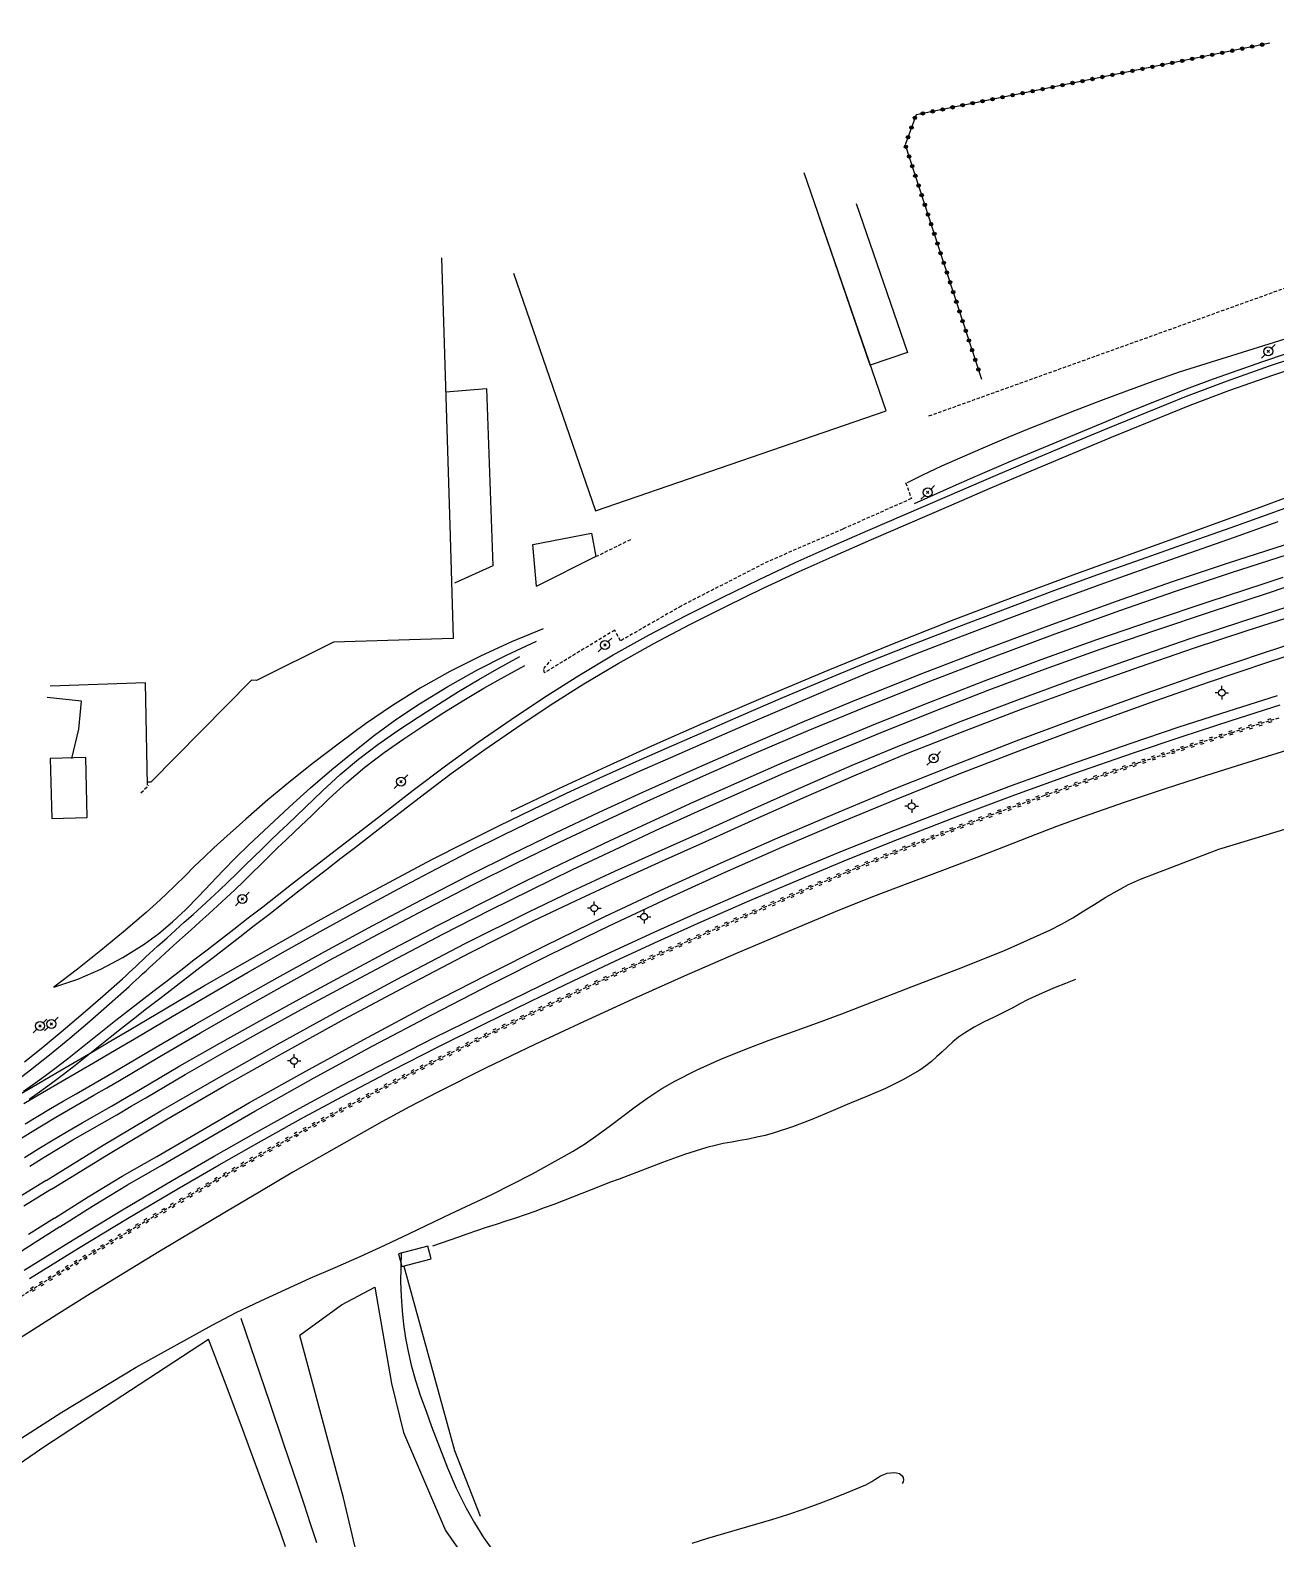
# Model space of a CAD drawing. Header units: millimetres. Extents: x 168000 to 169000, y 125998 to 127000.
# Drawn here: x 168222 to 168405.4, y 126346.2 to 126568.3 of the extents above; entities that cross this region are included whole.
import ezdxf

# ---------------------------------------------------------------- set-up
doc = ezdxf.new("R2010")
doc.units = ezdxf.units.MM
doc.linetypes.add('DASHED', pattern=[0.75, 0.5, -0.25])
doc.layers.get('0').update_dxf_attribs({"linetype": 'CONTINUOUS'})
for name, color, linetype in [('W0017', 7, 'CONTINUOUS'), ('W0071', 7, 'CONTINUOUS'), ('W0101', 7, 'CONTINUOUS'), ('W0104', 1, 'CONTINUOUS'), ('W0112', 1, 'DASHED'), ('W0211', 2, 'CONTINUOUS'), ('W0214', 2, 'CONTINUOUS'), ('W0220', 5, 'DASHED'), ('W0323', 7, 'CONTINUOUS'), ('W0330', 7, 'CONTINUOUS'), ('W0473', 7, 'CONTINUOUS'), ('W0610', 7, 'CONTINUOUS'), ('W0700', 7, 'CONTINUOUS')]:
    doc.layers.add(name, color=color, linetype=linetype)

# ---------------------------------------------------------------- blocks, each defined once
blk = doc.blocks.new('T610')
for p, q in [((-0.500001, 0), (-1.000002, 0)), ((0, 0.500001), (0, 1.000002)), ((0.500001, 0), (1.000002, 0)), ((0, -0.500001), (0, -1.000002))]:
    blk.add_line(p, q)
blk.add_ellipse((0, 0), major_axis=(-0.353554, 0.353554), ratio=1, start_param=3.926990817, end_param=10.2101761242)
blk = doc.blocks.new('T473')
for p, q in [((-0.166667, 0.166667), (0.166667, -0.166667)), ((-0.166667, -0.166667), (0.166667, 0.166667)), ((0.500001, 0.500001), (1.000002, 1.000002)), ((-1.000002, -1.000002), (-0.500001, -0.500001))]:
    blk.add_line(p, q)
blk.add_ellipse((0, 0), major_axis=(0.471405, 0.471405), ratio=1, start_param=5.4977871438, end_param=11.780972451)
blk = doc.blocks.new('t220o')
at = {"color": 0, "linetype": 'Continuous'}
for p, q in [((-0.25, 0.25), (0.25, 0.25)), ((-0.25, -0.25), (0.25, -0.25))]:
    blk.add_line(p, q, dxfattribs=at)
blk = doc.blocks.new('t323o')
at = {"color": 0, "linetype": 'Continuous'}
for radius in [0.25, 0.15]:
    blk.add_circle((0, 0), radius, dxfattribs=at)

msp = doc.modelspace()

# ---------------------------------------------------------------- linework, layer by layer
at = {"layer": 'W0017'}
for points in [[(168375.92, 126428.53), (168374.43, 126427.96), (168372.94, 126427.37), (168371.47, 126426.74), (168370.02, 126426.08), (168368.86, 126425.52), (168367.71, 126424.94), (168366.58, 126424.33), (168365.44, 126423.74), (168363.96, 126423), (168362.46, 126422.28), (168360.98, 126421.52), (168359.56, 126420.65), (168358.69, 126420.03), (168357.87, 126419.35), (168357.07, 126418.63), (168356.3, 126417.9), (168355.52, 126417.18), (168354.71, 126416.47), (168353.88, 126415.8), (168353, 126415.18), (168350.51, 126413.75), (168347.92, 126412.5), (168345.29, 126411.37), (168342.66, 126410.25), (168339.88, 126409.07), (168337.1, 126407.92), (168334.27, 126406.84), (168331.41, 126405.9), (168330.2, 126405.57), (168328.98, 126405.29), (168327.75, 126405.04), (168326.52, 126404.82), (168325.29, 126404.6), (168324.06, 126404.36), (168322.84, 126404.09), (168321.62, 126403.77), (168318.35, 126402.74), (168315.12, 126401.58), (168311.91, 126400.36), (168308.7, 126399.14), (168307.32, 126398.62), (168305.95, 126398.09), (168304.58, 126397.55), (168303.21, 126397), (168301.84, 126396.46), (168300.46, 126395.93), (168299.09, 126395.4), (168297.7, 126394.89), (168296.29, 126394.39), (168294.87, 126393.89), (168293.44, 126393.41), (168292.01, 126392.94), (168290.59, 126392.47), (168289.16, 126391.99), (168287.73, 126391.52), (168286.31, 126391.03), (168285.04, 126390.59), (168283.77, 126390.15), (168282.5, 126389.7), (168281.23, 126389.25)], [(168277.03, 126386.32), (168284.45, 126359.18), (168288.27, 126349.49)]]:
    msp.add_lwpolyline(points, dxfattribs=at)
at = {"layer": 'W0071'}
msp.add_lwpolyline([(168292.81, 126453.31), (168299.83, 126456.65), (168306.88, 126459.92), (168313.97, 126463.13), (168321.08, 126466.27), (168330.27, 126470.22), (168339.5, 126474.08), (168348.76, 126477.85), (168358.06, 126481.54), (168366.99, 126484.95), (168375.96, 126488.26), (168384.95, 126491.51), (168393.94, 126494.75), (168403.26, 126498.16), (168412.58, 126501.6), (168421.94, 126504.92), (168431.39, 126507.98), (168449.05, 126512.53)], dxfattribs=at)
at = {"layer": 'W0101'}
for points in [[(168282.55, 126534.8), (168283.82, 126493.81)], [(168283.82, 126493.81), (168284.28, 126478.74)], [(168284.28, 126478.74), (168266.67, 126478.23), (168255.33, 126472.57), (168254.56, 126472.6), (168239.77, 126457.61), (168239.23, 126457.59)], [(168239.28, 126457.15), (168238.98, 126472.21), (168224.95, 126471.73)]]:
    msp.add_lwpolyline(points, dxfattribs=at)
at = {"layer": 'W0104'}
for points in [[(168348.02, 126512.27), (168335.95, 126547.3)], [(168343.61, 126542.79), (168351.16, 126520.88)], [(168345.7, 126519), (168338.16, 126540.91)], [(168293.17, 126532.57), (168305.23, 126497.54)], [(168351.16, 126520.88), (168345.7, 126519)], [(168283.21, 126515.05), (168289.19, 126515.58), (168290.1, 126489.47), (168284.46, 126486.9)], [(168305.23, 126497.54), (168348.02, 126512.27)], [(168296.02, 126492.57), (168304.67, 126494.27)], [(168304.67, 126494.27), (168305.28, 126490.8), (168296.48, 126486.43)], [(168296.56, 126486.45), (168296.02, 126492.57)], [(168228.11, 126461.07), (168229.17, 126465.42), (168229.53, 126469.52), (168224.47, 126470.07)], [(168230.16, 126461.21), (168224.92, 126461.07)], [(168224.92, 126461.07), (168225.16, 126452.23)], [(168230.39, 126452.37), (168230.16, 126461.21)], [(168225.16, 126452.23), (168230.39, 126452.37)], [(168280.55, 126389.27), (168276.23, 126388.13)], [(168281.05, 126387.41), (168280.55, 126389.27)], [(168276.23, 126388.13), (168276.72, 126386.27), (168281.05, 126387.41)]]:
    msp.add_lwpolyline(points, dxfattribs=at)
at = {"layer": 'W0112'}
for points in [[(168354.33, 126511.52), (168417.69, 126534.28), (168413.05, 126568.33)], [(168350.91, 126501.7), (168351.75, 126499.35), (168341.67, 126494.87), (168330.66, 126490.1), (168317.86, 126483.53), (168308.94, 126478.41), (168308.06, 126479.98), (168297.75, 126473.71), (168297.62, 126474.31), (168298.7, 126475.59)], [(168305.28, 126490.8), (168310.55, 126493.41), (168310.53, 126493.43)], [(168305.27, 126490.83), (168305.28, 126490.8)], [(168238.3, 126456.04), (168239.41, 126457.1)]]:
    msp.add_lwpolyline(points, dxfattribs=at)
at = {"layer": 'W0211'}
for points in [[(168428.83, 126531.61), (168419.72, 126527.14), (168417.34, 126526.24), (168405.95, 126522.56), (168391.19, 126517.98)], [(168391.19, 126517.98), (168387.31, 126516.6), (168383.45, 126515.19), (168379.59, 126513.74), (168375.75, 126512.27), (168372.28, 126510.91), (168368.81, 126509.52), (168365.36, 126508.1), (168361.92, 126506.65), (168360, 126505.82), (168358.09, 126504.98), (168356.19, 126504.13), (168354.3, 126503.25), (168353.49, 126502.87), (168352.69, 126502.48), (168351.9, 126502.08), (168351.11, 126501.67)], [(168297.52, 126480.15), (168292.86, 126478.24), (168288.29, 126476.15), (168283.8, 126473.87), (168279.41, 126471.41), (168275.34, 126468.89), (168271.39, 126466.18), (168267.54, 126463.35), (168263.73, 126460.46), (168260.34, 126457.76), (168257.01, 126454.98), (168253.74, 126452.13), (168250.5, 126449.25), (168249.05, 126447.92), (168247.62, 126446.57), (168246.2, 126445.2), (168244.8, 126443.82), (168243.39, 126442.44), (168241.97, 126441.07), (168240.53, 126439.73), (168239.06, 126438.41), (168235.75, 126435.56), (168232.38, 126432.78), (168228.96, 126430.06), (168225.48, 126427.41)], [(168215.91, 126357.93), (168226.66, 126364.83), (168237.62, 126371.42), (168248.78, 126377.65), (168252.34, 126379.49), (168255.94, 126381.23), (168259.58, 126382.9), (168263.24, 126384.53), (168266.9, 126386.14), (168270.56, 126387.75), (168274.21, 126389.4), (168277.83, 126391.11), (168283.89, 126394), (168289.96, 126396.89), (168295.97, 126399.91), (168301.84, 126403.19), (168303.77, 126404.4), (168305.64, 126405.7), (168307.46, 126407.05), (168309.27, 126408.42), (168311.08, 126409.79), (168312.93, 126411.12), (168314.84, 126412.37), (168316.81, 126413.51), (168320.22, 126415.23), (168323.7, 126416.8), (168327.23, 126418.24), (168330.8, 126419.58), (168334.38, 126420.88), (168337.95, 126422.16), (168341.52, 126423.48), (168345.06, 126424.86), (168351.86, 126427.52), (168358.68, 126430.11), (168365.47, 126432.81), (168372.14, 126435.8), (168373.85, 126436.68), (168375.51, 126437.62), (168377.15, 126438.62), (168378.77, 126439.63), (168380.4, 126440.64), (168382.05, 126441.61), (168383.74, 126442.51), (168385.48, 126443.32), (168397.04, 126447.73), (168408.87, 126451.32)], [(168261.69, 126376.17), (168267.83, 126380.6), (168272.72, 126383.22)], [(168272.72, 126383.22), (168275.22, 126369.05), (168276.97, 126361.8), (168283.17, 126347.37), (168288.97, 126338.99), (168294.45, 126334.54), (168298.73, 126333.23)], [(168271.32, 126338.7), (168268.11, 126352.2), (168261.69, 126376.09)]]:
    msp.add_lwpolyline(points, dxfattribs=at)
at = {"layer": 'W0214'}
for points in [[(168352.22, 126498.62), (168355.07, 126499.91), (168357.93, 126501.19), (168360.8, 126502.46), (168363.67, 126503.7), (168366.84, 126505.06), (168370.02, 126506.39), (168373.21, 126507.71), (168376.39, 126509.03), (168380.45, 126510.71), (168384.51, 126512.4), (168388.58, 126514.06), (168392.67, 126515.66), (168396.26, 126516.99), (168399.87, 126518.28), (168403.5, 126519.53), (168407.12, 126520.76)], [(168225.48, 126427.41), (168228.99, 126428.59), (168232.38, 126430.04), (168235.65, 126431.75), (168238.78, 126433.72), (168240.92, 126435.31), (168242.95, 126437.03), (168244.89, 126438.86), (168246.76, 126440.75), (168248.57, 126442.67), (168250.39, 126444.58), (168252.24, 126446.47), (168254.14, 126448.31), (168257.17, 126451.14), (168260.19, 126453.98), (168263.26, 126456.78), (168266.41, 126459.48), (168269.53, 126462.03), (168272.71, 126464.51), (168275.96, 126466.9), (168279.31, 126469.15), (168283.49, 126471.7), (168287.76, 126474.09), (168292.12, 126476.31), (168296.56, 126478.36)], [(168408.4, 126462.69), (168401.28, 126460.48), (168395.2, 126458.56), (168389.13, 126456.6), (168383.07, 126454.58), (168377.05, 126452.48), (168373.12, 126451.04), (168369.21, 126449.53), (168365.31, 126448.01), (168361.41, 126446.5), (168356.33, 126444.58), (168351.25, 126442.67), (168346.18, 126440.74), (168341.14, 126438.74), (168333.49, 126435.57), (168325.87, 126432.33), (168318.28, 126429), (168310.72, 126425.62), (168303.49, 126422.32), (168296.29, 126418.96), (168289.12, 126415.52), (168282.02, 126411.96), (168277.87, 126409.79), (168273.77, 126407.55), (168269.69, 126405.27), (168265.62, 126402.96), (168260.69, 126400.14), (168255.79, 126397.27), (168250.9, 126394.37), (168246.02, 126391.46), (168240.94, 126388.42), (168235.88, 126385.35), (168230.83, 126382.26), (168225.81, 126379.12), (168218.78, 126374.63)], [(168276.64, 126388.32), (168276.55, 126386.18), (168276.54, 126384.03), (168276.61, 126381.89), (168276.77, 126379.75), (168276.98, 126377.73), (168277.28, 126375.73), (168277.65, 126373.74), (168278.09, 126371.76), (168278.73, 126369.46), (168279.47, 126367.19), (168280.28, 126364.95), (168281.11, 126362.71), (168282.25, 126359.66), (168283.42, 126356.62), (168284.71, 126353.61), (168286.17, 126350.69), (168287.41, 126348.5), (168288.73, 126346.35), (168290.22, 126344.3)], [(168253.03, 126378.65), (168255.12, 126372.48), (168257.21, 126366.31), (168259.3, 126360.14), (168261.39, 126353.97), (168262.32, 126351.19), (168263.24, 126348.41), (168264.16, 126345.62)], [(168319.46, 126345.54), (168321.8, 126346.26), (168324.15, 126346.95), (168326.51, 126347.64), (168328.86, 126348.32), (168331.21, 126349.03), (168333.55, 126349.77), (168335.88, 126350.55), (168338.19, 126351.38), (168340.49, 126352.26), (168342.77, 126353.18), (168345.03, 126354.14), (168345.49, 126354.36), (168345.92, 126354.62), (168346.35, 126354.89), (168346.77, 126355.16), (168347.23, 126355.42), (168347.7, 126355.64), (168348.2, 126355.81), (168348.72, 126355.9), (168349.13, 126355.93), (168349.58, 126355.9), (168350.02, 126355.76), (168350.39, 126355.45), (168350.54, 126355.18), (168350.59, 126354.87), (168350.55, 126354.56), (168350.41, 126354.29)]]:
    msp.add_lwpolyline(points, dxfattribs=at)
at = {"layer": 'W0220'}
msp.add_lwpolyline([(168405.84, 126467.04), (168398.89, 126464.86), (168391.95, 126462.64), (168385.03, 126460.36), (168378.14, 126458), (168371.35, 126455.61), (168364.59, 126453.15), (168357.85, 126450.62), (168351.14, 126448), (168344.2, 126445.18), (168337.3, 126442.26), (168330.42, 126439.27), (168323.56, 126436.25), (168316.09, 126432.92), (168308.63, 126429.55), (168301.2, 126426.11), (168293.81, 126422.59), (168287.12, 126419.3), (168280.46, 126415.95), (168273.84, 126412.52), (168267.25, 126409.02), (168261.24, 126405.73), (168255.28, 126402.37), (168249.34, 126398.96), (168243.42, 126395.51), (168236.8, 126391.62), (168230.21, 126387.7), (168223.64, 126383.71), (168217.14, 126379.63)], dxfattribs=at)
at = {"layer": 'W0323'}
msp.add_lwpolyline([(168404.56, 126566.44), (168352.45, 126555.88), (168350.85, 126551.47), (168362.08, 126516.93)], dxfattribs=at)
at = {"layer": 'W0330'}
for points in [[(168164.3, 126318.41), (168186.27, 126333.73), (168224.17, 126359.8), (168248.27, 126375.57)], [(168259.57, 126345), (168258.88, 126347.01), (168258.17, 126349.01), (168257.45, 126351.01), (168255.17, 126357.15), (168252.89, 126363.29), (168250.59, 126369.43), (168248.27, 126375.57)]]:
    msp.add_lwpolyline(points, dxfattribs=at)
at = {"layer": 'W0700'}
for points in [[(168220.99, 126412.1), (168222.48, 126413.12), (168224.25, 126414.41), (168226, 126415.73), (168227.73, 126417.07), (168229.45, 126418.43), (168231.16, 126419.79), (168232.87, 126421.16), (168234.59, 126422.52), (168236.31, 126423.86), (168238.27, 126425.38), (168240.23, 126426.89), (168242.19, 126428.4), (168244.15, 126429.9), (168246.11, 126431.41), (168248.07, 126432.92), (168250.03, 126434.43), (168251.98, 126435.95), (168254.11, 126437.6), (168256.24, 126439.25), (168258.37, 126440.91), (168260.49, 126442.57), (168262.62, 126444.22), (168264.75, 126445.88), (168266.88, 126447.53), (168269.02, 126449.17), (168273.71, 126452.79), (168278.4, 126456.42), (168283.13, 126460), (168287.94, 126463.46), (168292.82, 126466.83), (168297.75, 126470.11), (168302.76, 126473.28), (168307.84, 126476.33), (168313.12, 126479.28), (168318.48, 126482.1), (168323.89, 126484.8), (168329.33, 126487.45), (168334.62, 126489.92), (168339.96, 126492.3), (168345.33, 126494.63), (168350.69, 126496.95), (168356.73, 126499.58), (168362.77, 126502.18), (168368.83, 126504.76), (168374.91, 126507.3), (168380.69, 126509.71), (168386.47, 126512.1), (168392.28, 126514.43), (168398.14, 126516.64), (168404.51, 126518.89), (168410.91, 126521.02)], [(168221.84, 126410.93), (168223.36, 126411.99), (168225.13, 126413.28), (168226.88, 126414.6), (168228.61, 126415.94), (168230.33, 126417.29), (168232.04, 126418.66), (168233.75, 126420.02), (168235.46, 126421.38), (168237.19, 126422.73), (168239.14, 126424.24), (168241.1, 126425.75), (168243.06, 126427.26), (168245.02, 126428.77), (168246.98, 126430.28), (168248.94, 126431.79), (168250.9, 126433.3), (168252.86, 126434.81), (168254.99, 126436.46), (168257.12, 126438.12), (168259.24, 126439.78), (168261.37, 126441.43), (168263.49, 126443.09), (168265.62, 126444.74), (168267.75, 126446.39), (168269.89, 126448.04), (168274.58, 126451.65), (168279.27, 126455.28), (168283.99, 126458.85), (168288.8, 126462.32), (168293.64, 126465.65), (168298.54, 126468.91), (168303.51, 126472.06), (168308.56, 126475.09), (168313.81, 126478.03), (168319.14, 126480.82), (168324.51, 126483.51), (168329.92, 126486.14), (168335.21, 126488.61), (168340.54, 126490.99), (168345.9, 126493.31), (168351.25, 126495.64), (168357.29, 126498.26), (168363.34, 126500.87), (168369.39, 126503.44), (168375.47, 126505.98), (168381.23, 126508.38), (168387, 126510.77), (168392.8, 126513.09), (168398.64, 126515.3), (168404.98, 126517.54), (168411.35, 126519.66)], [(168220.33, 126411.55), (168223.04, 126413.14), (168225.75, 126414.73), (168228.46, 126416.31), (168231.17, 126417.9), (168233.88, 126419.49), (168236.58, 126421.08), (168242.13, 126424.36), (168247.68, 126427.63), (168253.26, 126430.86), (168258.86, 126434.05), (168264.4, 126437.15), (168269.95, 126440.21), (168275.54, 126443.23), (168281.15, 126446.18), (168286.07, 126448.7), (168291.02, 126451.16), (168295.98, 126453.58), (168300.97, 126455.95), (168305.86, 126458.21), (168310.77, 126460.42), (168315.7, 126462.59), (168320.63, 126464.75), (168326.71, 126467.4), (168332.8, 126470.04), (168338.91, 126472.63), (168345.05, 126475.16), (168351.87, 126477.88), (168358.72, 126480.54), (168365.59, 126483.14), (168372.48, 126485.7), (168379.05, 126488.1), (168385.65, 126490.45), (168392.25, 126492.77), (168398.84, 126495.1), (168405.28, 126497.42), (168411.72, 126499.75)], [(168221.06, 126410.29), (168223.78, 126411.87), (168226.49, 126413.45), (168229.21, 126415.03), (168231.92, 126416.61), (168234.64, 126418.2), (168237.34, 126419.79), (168242.88, 126423.07), (168248.43, 126426.33), (168254, 126429.56), (168259.59, 126432.74), (168265.12, 126435.83), (168270.67, 126438.89), (168276.24, 126441.9), (168281.84, 126444.85), (168286.75, 126447.36), (168291.68, 126449.82), (168296.63, 126452.23), (168301.61, 126454.59), (168306.49, 126456.85), (168311.39, 126459.05), (168316.31, 126461.22), (168321.23, 126463.38), (168327.31, 126466.02), (168333.39, 126468.65), (168339.48, 126471.24), (168345.61, 126473.77), (168352.42, 126476.49), (168359.26, 126479.14), (168366.13, 126481.73), (168373, 126484.3), (168379.57, 126486.69), (168386.16, 126489.04), (168392.75, 126491.36), (168399.34, 126493.69), (168405.78, 126496)], [(168221.24, 126407.29), (168223.1, 126408.42), (168224.97, 126409.52), (168226.85, 126410.61), (168228.74, 126411.68), (168230.62, 126412.76), (168232.5, 126413.85), (168234.38, 126414.95), (168240.34, 126418.48), (168246.32, 126421.96), (168252.33, 126425.4), (168258.38, 126428.79), (168265.39, 126432.66), (168272.43, 126436.47), (168279.5, 126440.22), (168286.62, 126443.88), (168292.98, 126447.04), (168299.37, 126450.12), (168305.79, 126453.15), (168312.23, 126456.11), (168320.12, 126459.67), (168328.04, 126463.16), (168335.99, 126466.57), (168343.98, 126469.88), (168353.42, 126473.64), (168362.9, 126477.29), (168372.42, 126480.83), (168381.98, 126484.27), (168390.19, 126487.12), (168398.43, 126489.87), (168406.69, 126492.53)], [(168220.2, 126404.86), (168222.04, 126406.02), (168223.89, 126407.15), (168225.75, 126408.25), (168227.63, 126409.34), (168229.51, 126410.41), (168231.38, 126411.49), (168233.26, 126412.58), (168235.12, 126413.68), (168241.08, 126417.2), (168247.06, 126420.69), (168253.06, 126424.12), (168259.09, 126427.5), (168266.09, 126431.36), (168273.12, 126435.17), (168280.19, 126438.91), (168287.3, 126442.56), (168293.63, 126445.71), (168300.01, 126448.79), (168306.41, 126451.81), (168312.84, 126454.77), (168320.72, 126458.32), (168328.62, 126461.81), (168336.56, 126465.21), (168344.55, 126468.51), (168353.96, 126472.27), (168363.43, 126475.91), (168372.93, 126479.45), (168382.47, 126482.88), (168390.66, 126485.72), (168398.89, 126488.46), (168407.14, 126491.12)], [(168221.15, 126402.33), (168223.25, 126403.65), (168225.37, 126404.93), (168227.51, 126406.19), (168229.65, 126407.43), (168231.8, 126408.67), (168233.95, 126409.9), (168236.1, 126411.14), (168238.23, 126412.4), (168244.05, 126415.82), (168249.91, 126419.16), (168255.81, 126422.45), (168261.72, 126425.7), (168268.5, 126429.38), (168275.31, 126433.01), (168282.15, 126436.59), (168289.03, 126440.09), (168295.1, 126443.1), (168301.19, 126446.05), (168307.31, 126448.95), (168313.45, 126451.8), (168319.74, 126454.68), (168326.05, 126457.51), (168332.39, 126460.28), (168338.75, 126462.98), (168346.73, 126466.28), (168354.74, 126469.49), (168362.79, 126472.62), (168370.88, 126475.65), (168379.04, 126478.58), (168387.25, 126481.4), (168395.48, 126484.14), (168403.72, 126486.86), (168406.49, 126487.77)], [(168221.94, 126401.05), (168224.04, 126402.37), (168226.16, 126403.66), (168228.29, 126404.92), (168230.43, 126406.16), (168232.58, 126407.39), (168234.73, 126408.62), (168236.87, 126409.87), (168239, 126411.12), (168244.81, 126414.53), (168250.66, 126417.87), (168256.54, 126421.15), (168262.44, 126424.39), (168269.21, 126428.06), (168276.01, 126431.69), (168282.84, 126435.25), (168289.7, 126438.75), (168295.76, 126441.76), (168301.84, 126444.71), (168307.95, 126447.6), (168314.08, 126450.45), (168320.36, 126453.32), (168326.65, 126456.14), (168332.98, 126458.91), (168339.33, 126461.61), (168347.29, 126464.89), (168355.28, 126468.1), (168363.31, 126471.22), (168371.38, 126474.24), (168379.53, 126477.17), (168387.73, 126479.98), (168395.96, 126482.73), (168404.19, 126485.44), (168406.95, 126486.34)], [(168224.35, 126398.95), (168232.75, 126404.12), (168241.22, 126409.18), (168249.76, 126414.12), (168258.36, 126418.96), (168267.54, 126424.01), (168276.77, 126428.97), (168286.06, 126433.81), (168295.42, 126438.52), (168301.74, 126441.56), (168308.1, 126444.49), (168314.5, 126447.37), (168320.89, 126450.23), (168328.26, 126453.55), (168335.64, 126456.85), (168343.05, 126460.08), (168350.52, 126463.19), (168359.07, 126466.57), (168367.67, 126469.83), (168376.31, 126472.99), (168384.98, 126476.05), (168392.83, 126478.75), (168400.71, 126481.36), (168408.62, 126483.89)], [(168225.13, 126397.67), (168233.51, 126402.83), (168241.97, 126407.88), (168250.5, 126412.81), (168259.08, 126417.64), (168268.24, 126422.68), (168277.46, 126427.62), (168286.73, 126432.46), (168296.08, 126437.16), (168302.38, 126440.19), (168308.74, 126443.12), (168315.12, 126446), (168321.5, 126448.86), (168328.86, 126452.17), (168336.24, 126455.46), (168343.64, 126458.69), (168351.09, 126461.8), (168359.63, 126465.17), (168368.21, 126468.42), (168376.83, 126471.57), (168385.48, 126474.63), (168393.32, 126477.32), (168401.18, 126479.92), (168409.07, 126482.45)], [(168225.58, 126393.4), (168230.52, 126396.54), (168235.55, 126399.55), (168240.62, 126402.48), (168245.68, 126405.43), (168254.3, 126410.42), (168263, 126415.3), (168271.75, 126420.06), (168280.55, 126424.73), (168289.19, 126429.18), (168297.87, 126433.54), (168306.61, 126437.79), (168315.4, 126441.93), (168323.73, 126445.72), (168332.1, 126449.41), (168340.52, 126453), (168348.98, 126456.49), (168358.26, 126460.2), (168367.58, 126463.81), (168376.94, 126467.3), (168386.34, 126470.7), (168395.03, 126473.74), (168403.75, 126476.7), (168412.51, 126479.55)], [(168226.38, 126392.13), (168231.31, 126395.27), (168236.33, 126398.27), (168241.39, 126401.2), (168246.44, 126404.14), (168255.05, 126409.12), (168263.72, 126413.99), (168272.46, 126418.74), (168281.25, 126423.4), (168289.87, 126427.85), (168298.54, 126432.19), (168307.26, 126436.43), (168316.03, 126440.57), (168324.34, 126444.35), (168332.7, 126448.03), (168341.11, 126451.62), (168349.55, 126455.1), (168358.81, 126458.81), (168368.12, 126462.41), (168377.46, 126465.9), (168386.84, 126469.29), (168395.52, 126472.33), (168404.22, 126475.27), (168412.96, 126478.12)], [(168221.13, 126416.39), (168223.89, 126418.6), (168226.85, 126421.06), (168229.78, 126423.55), (168232.68, 126426.08), (168235.56, 126428.63), (168236.06, 126429.09), (168236.56, 126429.54), (168237.05, 126430), (168237.55, 126430.46), (168238.04, 126430.93), (168238.53, 126431.39), (168239.02, 126431.85), (168239.52, 126432.31), (168240.8, 126433.48), (168242.09, 126434.64), (168243.38, 126435.8), (168244.68, 126436.96), (168245.97, 126438.12), (168247.26, 126439.29), (168248.55, 126440.46), (168249.82, 126441.65), (168251.1, 126442.85), (168252.36, 126444.07), (168253.62, 126445.3), (168254.88, 126446.53), (168256.13, 126447.77), (168257.39, 126448.99), (168258.65, 126450.22), (168259.92, 126451.43), (168262.48, 126453.86), (168265.03, 126456.31), (168267.64, 126458.7), (168270.35, 126460.98), (168273.19, 126463.15), (168276.13, 126465.2), (168279.11, 126467.17), (168282.12, 126469.1), (168285.06, 126470.93), (168288.05, 126472.71), (168291.06, 126474.42), (168294.11, 126476.08)], [(168219.23, 126413.05), (168222.06, 126415.22), (168224.84, 126417.44), (168227.82, 126419.91), (168230.76, 126422.42), (168233.67, 126424.95), (168236.56, 126427.52), (168237.06, 126427.97), (168237.56, 126428.43), (168238.06, 126428.89), (168238.55, 126429.35), (168239.05, 126429.82), (168239.54, 126430.28), (168240.03, 126430.74), (168240.53, 126431.2), (168241.82, 126432.38), (168243.11, 126433.54), (168244.4, 126434.7), (168245.7, 126435.86), (168246.99, 126437.03), (168248.28, 126438.19), (168249.57, 126439.37), (168250.84, 126440.55), (168252.12, 126441.76), (168253.39, 126442.98), (168254.65, 126444.21), (168255.9, 126445.44), (168257.16, 126446.67), (168258.41, 126447.9), (168259.68, 126449.12), (168260.95, 126450.34), (168263.49, 126452.75), (168266.02, 126455.17), (168268.6, 126457.55), (168271.28, 126459.8), (168274.1, 126461.95), (168277, 126463.98), (168279.95, 126465.93), (168282.92, 126467.84), (168285.84, 126469.65), (168288.8, 126471.41), (168291.79, 126473.11), (168294.81, 126474.75)], [(168221.11, 126385.74), (168228.33, 126390.2), (168235.59, 126394.6), (168242.89, 126398.91), (168249.1, 126402.5), (168255.34, 126406.05), (168261.61, 126409.54), (168267.92, 126412.95), (168274.66, 126416.48), (168281.44, 126419.92), (168288.25, 126423.3), (168295.08, 126426.63), (168301.32, 126429.64), (168307.59, 126432.6), (168313.88, 126435.51), (168320.2, 126438.35), (168327.4, 126441.49), (168334.62, 126444.57), (168341.88, 126447.57), (168349.17, 126450.49), (168357.82, 126453.83), (168366.5, 126457.08), (168375.22, 126460.23), (168383.97, 126463.29), (168391.17, 126465.72), (168398.4, 126468.07), (168405.65, 126470.35)], [(168221.91, 126384.48), (168229.1, 126388.95), (168236.34, 126393.35), (168243.62, 126397.66), (168249.83, 126401.24), (168256.05, 126404.78), (168262.31, 126408.26), (168268.61, 126411.67), (168275.33, 126415.19), (168282.09, 126418.63), (168288.89, 126422), (168295.7, 126425.33), (168301.94, 126428.33), (168308.2, 126431.29), (168314.48, 126434.19), (168320.8, 126437.02), (168327.98, 126440.16), (168335.19, 126443.23), (168342.43, 126446.23), (168349.7, 126449.14), (168358.33, 126452.48), (168367, 126455.72), (168375.7, 126458.87), (168384.44, 126461.92), (168391.62, 126464.34), (168398.83, 126466.69), (168406.07, 126468.96)], [(168224.35, 126398.95), (168220.27, 126396.45)], [(168225.13, 126397.67), (168221.06, 126395.17)], [(168226.38, 126392.13), (168222.56, 126389.71), (168218.75, 126387.27)], [(168225.58, 126393.4), (168221.75, 126390.98)]]:
    msp.add_lwpolyline(points, dxfattribs=at)

# ---------------------------------------------------------------- block references
at = {"layer": 'W0220'}
for p, rotation in [((168404.51, 126466.62), 197.3383082727883), ((168397.36, 126464.37), 197.7645960229956), ((168398.78, 126464.83), 197.7645960229956), ((168400.22, 126465.28), 197.3383082727883), ((168401.65, 126465.73), 197.3383082727883), ((168403.08, 126466.17), 197.3383082727883), ((168390.22, 126462.07), 198.2762488034955), ((168391.64, 126462.54), 198.2762488034955), ((168393.07, 126463), 197.7645960229956), ((168394.5, 126463.46), 197.7645960229956), ((168395.93, 126463.91), 197.7645960229956), ((168384.52, 126460.18), 198.8732599941787), ((168385.95, 126460.66), 198.2762488034955), ((168387.37, 126461.13), 198.2762488034955), ((168388.79, 126461.6), 198.2762488034955), ((168377.43, 126457.75), 199.427725779835), ((168378.85, 126458.24), 198.8732599941787), ((168380.27, 126458.73), 198.8732599941787), ((168381.68, 126459.21), 198.8732599941787), ((168383.1, 126459.7), 198.8732599941787), ((168371.77, 126455.75), 199.427725779835), ((168373.19, 126456.25), 199.427725779835), ((168374.6, 126456.75), 199.427725779835), ((168376.01, 126457.25), 199.427725779835), ((168364.72, 126453.2), 199.9485127764135), ((168366.13, 126453.71), 199.9485127764135), ((168367.54, 126454.22), 199.9485127764135), ((168368.95, 126454.73), 199.9485127764135), ((168370.36, 126455.25), 199.9485127764135), ((168359.1, 126451.09), 200.5760495840466), ((168360.51, 126451.62), 200.5760495840466), ((168361.91, 126452.15), 200.5760495840466), ((168363.31, 126452.67), 200.5760495840466), ((168353.51, 126448.93), 201.3103235081679), ((168354.9, 126449.47), 201.3103235081679), ((168356.3, 126450.02), 201.3103235081679), ((168357.7, 126450.56), 201.3103235081679), ((168347.93, 126446.7), 202.1447568894829), ((168349.32, 126447.26), 202.1447568894829), ((168350.71, 126447.83), 202.1447568894829), ((168352.11, 126448.38), 201.3103235081679), ((168342.39, 126444.41), 202.9337508160306), ((168343.77, 126445), 202.9337508160306), ((168345.16, 126445.57), 202.1447568894829), ((168346.55, 126446.13), 202.1447568894829), ((168336.86, 126442.07), 203.4779477727166), ((168338.24, 126442.66), 202.9337508160306), ((168339.62, 126443.24), 202.9337508160306), ((168341.01, 126443.83), 202.9337508160306), ((168332.74, 126440.28), 203.4779477727166), ((168334.11, 126440.88), 203.4779477727166), ((168335.49, 126441.47), 203.4779477727166), ((168327.24, 126437.87), 203.7772898503179), ((168328.61, 126438.48), 203.7772898503179), ((168329.99, 126439.08), 203.7772898503179), ((168331.36, 126439.68), 203.4779477727166), ((168321.75, 126435.44), 204.0077019537351), ((168323.12, 126436.05), 204.0077019537351), ((168324.49, 126436.66), 203.7772898503179), ((168325.87, 126437.27), 203.7772898503179), ((168317.64, 126433.61), 204.0077019537351), ((168319.01, 126434.22), 204.0077019537351), ((168320.38, 126434.83), 204.0077019537351), ((168312.17, 126431.15), 204.3388332946642), ((168313.54, 126431.77), 204.3388332946642), ((168314.9, 126432.39), 204.3388332946642), ((168316.27, 126433), 204.0077019537351), ((168306.71, 126428.66), 204.8345940110035), ((168308.07, 126429.29), 204.8345940110035), ((168309.44, 126429.91), 204.3388332946642), ((168310.8, 126430.53), 204.3388332946642), ((168302.63, 126426.77), 204.8345940110035), ((168303.99, 126427.4), 204.8345940110035), ((168305.35, 126428.03), 204.8345940110035), ((168297.2, 126424.2), 205.4949602508017), ((168298.56, 126424.85), 205.4949602508017), ((168299.91, 126425.5), 205.4949602508017), ((168301.27, 126426.14), 204.8345940110035), ((168293.15, 126422.26), 206.1457802475775), ((168294.5, 126422.91), 205.4949602508017), ((168295.85, 126423.56), 205.4949602508017), ((168289.11, 126420.28), 206.1457802475775), ((168290.45, 126420.94), 206.1457802475775), ((168291.8, 126421.6), 206.1457802475775), ((168283.74, 126417.6), 206.7301650076963), ((168285.08, 126418.27), 206.7301650076963), ((168286.42, 126418.95), 206.7301650076963), ((168287.76, 126419.62), 206.1457802475775), ((168279.72, 126415.57), 207.3418020208392), ((168281.06, 126416.25), 206.7301650076963), ((168282.4, 126416.92), 206.7301650076963), ((168275.73, 126413.5), 207.3418020208392), ((168277.06, 126414.19), 207.3418020208392), ((168278.39, 126414.88), 207.3418020208392), ((168271.74, 126411.41), 207.9806904808296), ((168273.07, 126412.11), 207.9806904808296), ((168274.39, 126412.81), 207.3418020208392), ((168267.77, 126409.3), 207.9806904808296), ((168269.09, 126410), 207.9806904808296), ((168270.42, 126410.71), 207.9806904808296), ((168262.5, 126406.42), 208.6985105562458), ((168263.82, 126407.14), 208.6985105562458), ((168265.13, 126407.86), 208.6985105562458), ((168266.45, 126408.58), 208.6985105562458), ((168258.57, 126404.23), 209.4034490862068), ((168259.88, 126404.97), 209.4034490862068), ((168261.18, 126405.7), 209.4034490862068), ((168254.65, 126402.01), 209.9139682180554), ((168255.96, 126402.76), 209.4034490862068), ((168257.26, 126403.49), 209.4034490862068), ((168250.75, 126399.77), 209.9139682180554), ((168252.05, 126400.52), 209.9139682180554), ((168253.35, 126401.27), 209.9139682180554), ((168246.86, 126397.51), 210.2300336866246), ((168248.16, 126398.27), 210.2300336866246), ((168249.45, 126399.02), 209.9139682180554), ((168244.27, 126396), 210.2300336866246), ((168245.57, 126396.76), 210.2300336866246), ((168240.39, 126393.73), 210.4360287147612), ((168241.68, 126394.48), 210.4360287147612), ((168242.97, 126395.24), 210.4360287147612), ((168236.51, 126391.44), 210.723216680427), ((168237.8, 126392.21), 210.4360287147612), ((168239.09, 126392.97), 210.4360287147612), ((168232.64, 126389.14), 210.723216680427), ((168233.93, 126389.91), 210.723216680427), ((168235.22, 126390.68), 210.723216680427), ((168228.78, 126386.83), 211.2775899544619), ((168230.06, 126387.61), 211.2775899544619), ((168231.35, 126388.38), 210.723216680427), ((168224.93, 126384.5), 211.2775899544619), ((168226.22, 126385.27), 211.2775899544619), ((168227.5, 126386.05), 211.2775899544619), ((168222.38, 126382.92), 212.0990782965198), ((168223.65, 126383.72), 211.2775899544619)]:
    msp.add_blockref('t220o', p, dxfattribs=dict(at, rotation=rotation))
at = {"layer": 'W0323'}
for p, rotation in [((168394.59, 126564.42), 191.4536291272542), ((168396.06, 126564.72), 191.4536291272542), ((168397.53, 126565.01), 191.4536291272542), ((168399, 126565.31), 191.4536291272542), ((168400.47, 126565.61), 191.4536291272542), ((168401.94, 126565.91), 191.4536291272542), ((168403.41, 126566.2), 191.4536291272542), ((168382.83, 126562.03), 191.4536291272542), ((168384.3, 126562.33), 191.4536291272542), ((168385.77, 126562.63), 191.4536291272542), ((168387.24, 126562.93), 191.4536291272542), ((168388.71, 126563.23), 191.4536291272542), ((168390.18, 126563.52), 191.4536291272542), ((168391.65, 126563.82), 191.4536291272542), ((168393.12, 126564.12), 191.4536291272542), ((168372.54, 126559.95), 191.4536291272542), ((168374.01, 126560.25), 191.4536291272542), ((168375.48, 126560.55), 191.4536291272542), ((168376.95, 126560.84), 191.4536291272542), ((168378.42, 126561.14), 191.4536291272542), ((168379.89, 126561.44), 191.4536291272542), ((168381.36, 126561.74), 191.4536291272542), ((168360.78, 126557.57), 191.4536291272542), ((168362.25, 126557.86), 191.4536291272542), ((168363.72, 126558.16), 191.4536291272542), ((168365.19, 126558.46), 191.4536291272542), ((168366.66, 126558.76), 191.4536291272542), ((168368.13, 126559.06), 191.4536291272542), ((168369.6, 126559.35), 191.4536291272542), ((168371.07, 126559.65), 191.4536291272542), ((168352.28, 126555.41), 250.1202117423314), ((168353.42, 126556.08), 191.4536291272542), ((168354.89, 126556.38), 191.4536291272542), ((168356.36, 126556.67), 191.4536291272542), ((168357.83, 126556.97), 191.4536291272542), ((168359.31, 126557.27), 191.4536291272542), ((168351.77, 126553.99), 250.1202117423314), ((168350.95, 126551.17), 288.0138400103381), ((168351.26, 126552.58), 250.1202117423314), ((168351.41, 126549.74), 288.0138400103381), ((168351.88, 126548.32), 288.0138400103381), ((168352.34, 126546.89), 288.0138400103381), ((168352.81, 126545.46), 288.0138400103381), ((168353.27, 126544.04), 288.0138400103381), ((168353.73, 126542.61), 288.0138400103381), ((168354.2, 126541.19), 288.0138400103381), ((168354.66, 126539.76), 288.0138400103381), ((168355.13, 126538.33), 288.0138400103381), ((168355.59, 126536.91), 288.0138400103381), ((168356.05, 126535.48), 288.0138400103381), ((168356.52, 126534.05), 288.0138400103381), ((168356.98, 126532.63), 288.0138400103381), ((168357.45, 126531.2), 288.0138400103381), ((168357.91, 126529.77), 288.0138400103381), ((168358.37, 126528.35), 288.0138400103381), ((168358.84, 126526.92), 288.0138400103381), ((168359.3, 126525.49), 288.0138400103381), ((168359.76, 126524.07), 288.0138400103381), ((168360.23, 126522.64), 288.0138400103381), ((168360.69, 126521.21), 288.0138400103381), ((168361.16, 126519.79), 288.0138400103381), ((168361.62, 126518.36), 288.0138400103381)]:
    msp.add_blockref('t323o', p, dxfattribs=dict(at, rotation=rotation))
at = {"layer": 'W0473'}
for p in [(168404.31, 126521.03), (168354.17, 126500.26), (168306.62, 126477.79), (168355.05, 126461.09), (168276.61, 126457.68), (168253.23, 126440.4), (168223.44, 126421.69), (168225.11, 126421.98)]:
    msp.add_blockref('T473', p, dxfattribs=at)
at = {"layer": 'W0610'}
for p in [(168397.47, 126470.76), (168351.8, 126454.06), (168305.05, 126439.03), (168312.39, 126437.77), (168260.86, 126416.54)]:
    msp.add_blockref('T610', p, dxfattribs=at)

doc.saveas('drawing.dxf')
